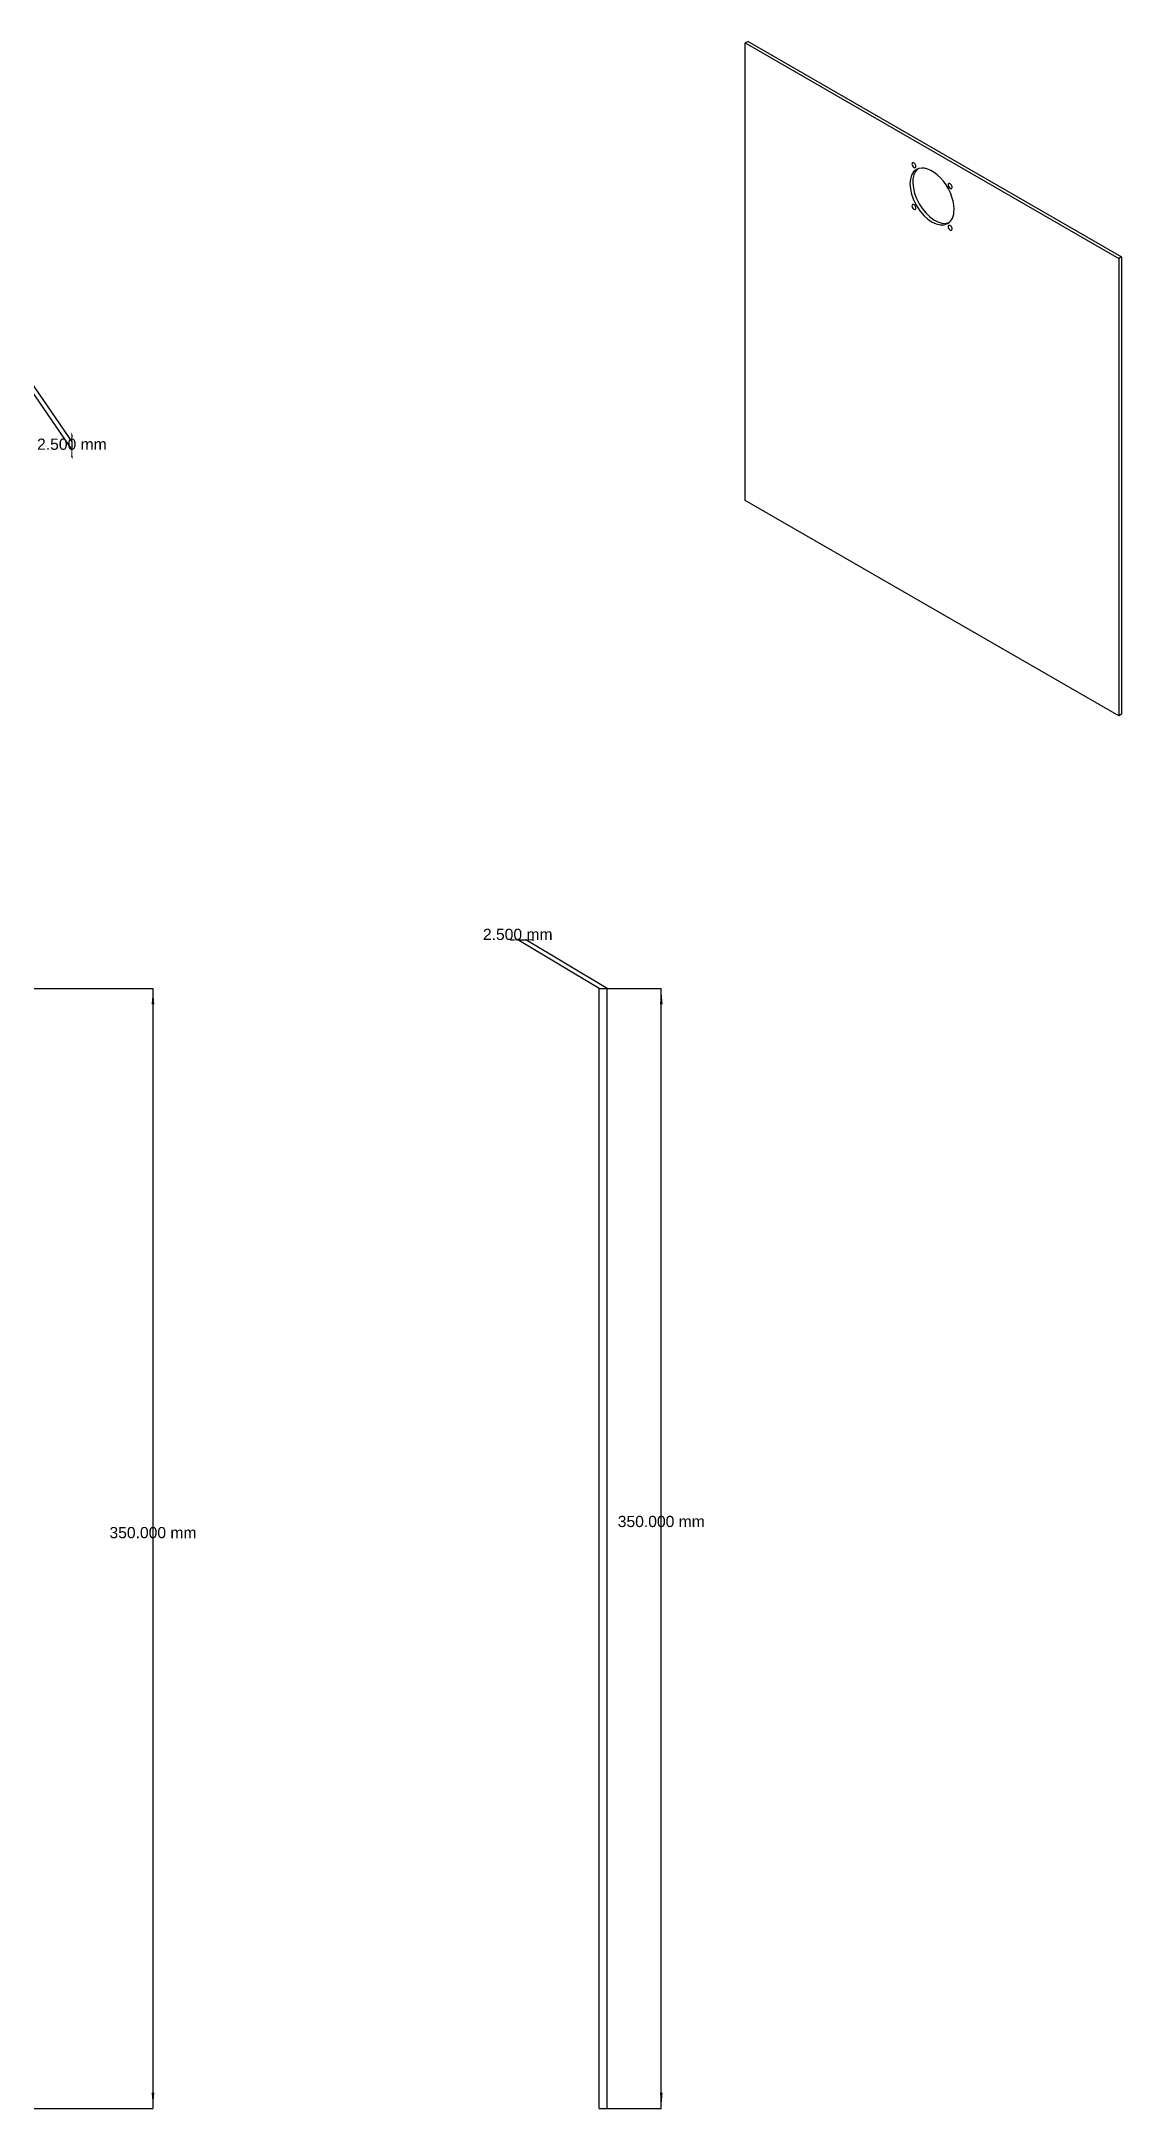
# Model space of a CAD drawing. Extents: x 114 to 1113, y 132 to 778.
# Drawn here: x 775 to 1113, y 132 to 778 of the extents above; entities that cross this region are included whole.
import ezdxf
from ezdxf.enums import TextEntityAlignment as Align

# ---------------------------------------------------------------- set-up
doc = ezdxf.new("R2010")
doc.units = 0
doc.layers.get('0').update_dxf_attribs({"linetype": 'CONTINUOUS'})
for name, color, linetype in [('Dimension011', 7, 'CONTINUOUS'), ('Dimension022', 7, 'CONTINUOUS'), ('Dimension023', 7, 'CONTINUOUS'), ('Dimension041', 7, 'CONTINUOUS'), ('ProjItem011', 7, 'CONTINUOUS'), ('View017', 7, 'CONTINUOUS')]:
    doc.layers.add(name, color=color, linetype=linetype)
doc.styles.get("Standard").update_dxf_attribs({"font": 'arial.ttf'})
doc.dimstyles.get("Standard").update_dxf_attribs({"dimscale": 0, "dimtxt": 2.5, "dimasz": 2.5, "dimexe": 1.25, "dimexo": 0.625, "dimtad": 1, "dimtxsty": 'STANDARD', "dimcen": 2.5, "dimazin": 3, "dimtfac": 1, "dimtmove": 0, "dimatfit": 3})

# ---------------------------------------------------------------- blocks, each defined once
blk = doc.blocks.new('*Dimension011')
at = {"color": 0}
for points in [[(809.762, 476.838), (810.595, 476.838), (810.178, 481.838)], [(809.762, 136.838), (810.595, 136.838), (810.178, 131.838)]]:
    blk.add_solid(points, dxfattribs=at)
at = {"layer": 'Dimension011'}
for p, q in [((770.737, 481.838), (810.178, 481.838)), ((810.178, 481.838), (810.178, 131.838)), ((770.737, 131.838), (810.178, 131.838))]:
    blk.add_line(p, q, dxfattribs=at)
blk.add_text('350.000 mm', height=3.5, dxfattribs=at).set_placement((810.178, 310.057), align=Align.CENTER)
blk = doc.blocks.new('*Dimension022')
at = {"color": 0}
for points in [[(921.954, 496.747), (921.238, 497.173), (926.596, 496.96)], [(929.454, 496.747), (928.738, 497.173), (924.096, 496.96)]]:
    blk.add_solid(points, dxfattribs=at)
at = {"layer": 'Dimension022'}
for p, q in [((949.487, 481.838), (924.096, 496.96)), ((924.096, 496.96), (926.596, 496.96)), ((951.987, 481.838), (926.596, 496.96))]:
    blk.add_line(p, q, dxfattribs=at)
blk.add_text('2.500 mm', height=3.5, dxfattribs=at).set_placement((924.096, 496.96), align=Align.CENTER)
blk = doc.blocks.new('*Dimension023')
at = {"color": 0}
for points in [[(968.505, 476.838), (969.338, 476.838), (968.922, 481.838)], [(968.505, 136.838), (969.338, 136.838), (968.922, 131.838)]]:
    blk.add_solid(points, dxfattribs=at)
at = {"layer": 'Dimension023'}
for p, q in [((951.987, 481.838), (968.922, 481.838)), ((968.922, 131.838), (968.922, 481.838)), ((951.987, 131.838), (968.922, 131.838))]:
    blk.add_line(p, q, dxfattribs=at)
blk.add_text('350.000 mm', height=3.5, dxfattribs=at).set_placement((968.922, 313.54), align=Align.CENTER)
blk = doc.blocks.new('*Dimension041')
at = {"color": 0}
for points in [[(784.609, 655.437), (785.082, 654.75), (784.846, 650.094)], [(784.609, 647.937), (785.082, 647.25), (784.846, 652.594)]]:
    blk.add_solid(points, dxfattribs=at)
at = {"layer": 'Dimension041'}
for p, q in [((770.737, 673.088), (784.846, 652.594)), ((770.737, 670.588), (784.846, 650.094)), ((784.846, 652.594), (784.846, 650.094))]:
    blk.add_line(p, q, dxfattribs=at)
blk.add_text('2.500 mm', height=3.5, dxfattribs=at).set_placement((784.846, 650.094), align=Align.CENTER)

msp = doc.modelspace()

# ---------------------------------------------------------------- linework, layer by layer
at = {"layer": 'ProjItem011'}
for p, q in [((949.487, 481.838), (951.987, 481.838)), ((949.487, 131.838), (949.487, 481.838)), ((951.987, 131.838), (951.987, 481.838)), ((949.487, 131.838), (951.987, 131.838))]:
    msp.add_line(p, q, dxfattribs=at)
at = {"layer": 'View017'}
for p, q in [((996.032, 777.699), (995.148, 777.188)), ((995.148, 777.188), (1111.82, 709.827)), ((995.148, 634.301), (995.148, 777.188)), ((996.032, 777.699), (1112.7, 710.338)), ((1112.7, 710.338), (1111.82, 709.827)), ((1111.82, 709.827), (1111.82, 566.94)), ((1112.7, 710.338), (1112.7, 567.451)), ((1111.82, 566.94), (995.148, 634.301)), ((1112.7, 567.451), (1111.82, 566.94))]:
    msp.add_line(p, q, dxfattribs=at)
for centre, major_axis, start_param, end_param in [((1053.48, 729.219), (-4.875, 8.444), 0, 3.14159), ((1054.37, 729.729), (-4.875, 8.444), 0.0907793, 3.05081), ((1047.83, 739.017), (-0.438, 0.758), 0, 3.14159), ((1047.83, 739.017), (-0.438, 0.758), 3.92699, 0), ((1047.83, 739.017), (-0.438, 0.758), 3.14159, 3.92699), ((1053.48, 729.219), (-4.875, 8.444), 3.92699, 0), ((1059.14, 732.485), (-0.438, 0.758), 0, 3.14159), ((1059.14, 732.485), (-0.438, 0.758), 3.92699, 0), ((1059.14, 732.485), (-0.438, 0.758), 3.14159, 3.92699), ((1047.83, 725.953), (-0.438, 0.758), 0, 3.14159), ((1047.83, 725.953), (-0.438, 0.758), 3.92699, 0), ((1047.83, 725.953), (-0.438, 0.758), 3.14159, 3.92699), ((1053.48, 729.219), (-4.875, 8.444), 3.14159, 3.92699), ((1059.14, 719.421), (-0.438, 0.758), 0, 3.14159), ((1059.14, 719.421), (-0.438, 0.758), 3.92699, 0), ((1059.14, 719.421), (-0.438, 0.758), 3.14159, 3.92699)]:
    msp.add_ellipse(centre, major_axis=major_axis, ratio=0.57735, start_param=start_param, end_param=end_param, dxfattribs=at)

# ---------------------------------------------------------------- dimensions: what is measured, and where the dimension line sits
at = {"layer": 'Dimension011'}
dim = msp.add_aligned_dim(p1=(770.737, 481.838), p2=(770.737, 131.838), distance=39.441, text='350.000 mm', dimstyle='STANDARD', dxfattribs=at)
dim.commit()
dim.dimension.update_dxf_attribs({"geometry": '*Dimension011', "text_midpoint": (805.178, 310.057)})
at = {"layer": 'Dimension022'}
dim = msp.add_aligned_dim(p1=(949.487, 481.838), p2=(951.987, 481.838), distance=15.122, text='2.500 mm', dimstyle='STANDARD', dxfattribs=at)
dim.commit()
dim.dimension.update_dxf_attribs({"geometry": '*Dimension022', "text_midpoint": (924.096, 501.96)})
at = {"layer": 'Dimension023'}
dim = msp.add_aligned_dim(p1=(951.987, 131.838), p2=(951.987, 481.838), distance=-16.935, text='350.000 mm', dimstyle='STANDARD', dxfattribs=at)
dim.commit()
dim.dimension.update_dxf_attribs({"geometry": '*Dimension023', "text_midpoint": (973.922, 313.54)})
at = {"layer": 'Dimension041'}
dim = msp.add_aligned_dim(p1=(770.737, 673.088), p2=(770.737, 670.588), distance=14.109, text='2.500 mm', dimstyle='STANDARD', dxfattribs=at)
dim.commit()
dim.dimension.update_dxf_attribs({"geometry": '*Dimension041', "text_midpoint": (779.846, 650.094)})

doc.saveas('drawing.dxf')
